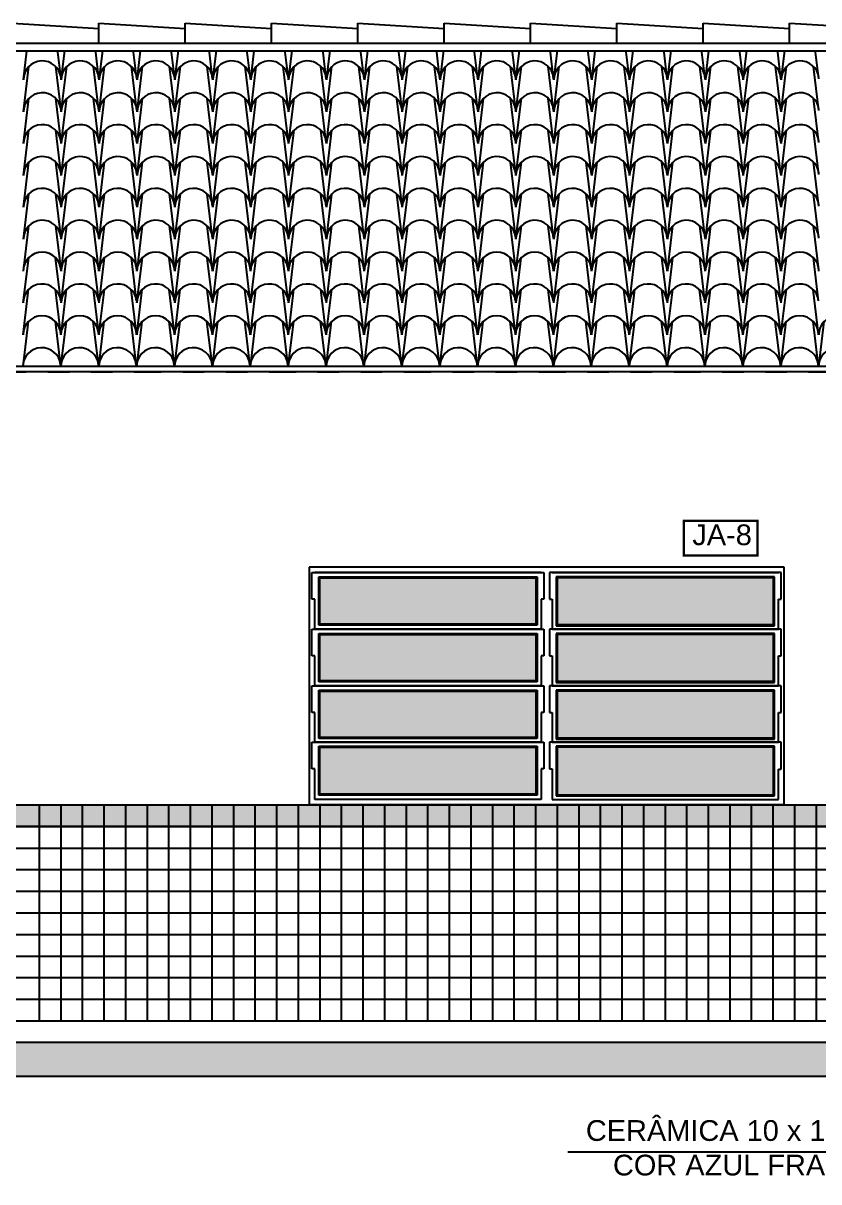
# Model space of a CAD drawing. Extents: x 183 to 373, y 23 to 105.
# Drawn here: x 244.71 to 248.4, y 56.43 to 61.8 of the extents above; entities that cross this region are included whole.
import ezdxf

# ---------------------------------------------------------------- set-up
doc = ezdxf.new("R2010")
doc.units = 0
doc.header["$LTSCALE"] = 0.005
doc.linetypes.add('C5', pattern=[60, 50, -5, 0, -5])
doc.linetypes.add('TRAÇO-2PTOS_P', pattern=[0.625, 0.25, -0.125, 0, -0.125, 0, -0.125])
doc.layers.get('0').update_dxf_attribs({"linetype": 'CONTINUOUS'})
for name, color, linetype in [('01', 1, 'CONTINUOUS'), ('0_HATCH', 1, 'CONTINUOUS'), ('252', 252, 'CONTINUOUS'), ('A-01', 1, 'CONTINUOUS'), ('A-CHAO_FACHADA', 8, 'CONTINUOUS'), ('A-COTAS', 1, 'CONTINUOUS'), ('A-HACH', 1, 'CONTINUOUS'), ('ARQ-EXO-1_100', 251, 'C5'), ('ARQ-SMB-1_100', 1, 'CONTINUOUS'), ('ARQ-TXT-1_075', 2, 'CONTINUOUS'), ('BL-AR-TELHA 2', 2, 'CONTINUOUS'), ('TELHA', 3, 'CONTINUOUS')]:
    doc.layers.add(name, color=color, linetype=linetype)
doc.styles.add('ESC-50-A20', font='arial.ttf', dxfattribs={"height": 0.1})
doc.styles.add('FNDE Texto Cota 0025', font='verdana.ttf', dxfattribs={"height": 0.04})
doc.dimstyles.new('FNDE 1-0025', dxfattribs={"dimscale": 5, "dimtxt": 0.04, "dimasz": 0.01, "dimexe": 0.15, "dimexo": 0.15, "dimgap": 0.005, "dimtad": 1, "dimzin": 1, "dimdsep": 46, "dimtxsty": 'FNDE Texto Cota 0025', "dimblk": 'tic', "dimcen": 0.015, "dimdle": 0.15, "dimse1": 1, "dimse2": 1, "dimclrd": 251, "dimclre": 251, "dimclrt": 256, "dimaunit": 1, "dimadec": 3, "dimazin": 0, "dimtfac": 1, "dimtix": 1, "dimtmove": 2, "dimatfit": 3, "dimfxl": 0.15, "dimtvp": 1, "dimtolj": 1, "dimtzin": 0, "dimarcsym": 0})

# ---------------------------------------------------------------- blocks, each defined once
blk = doc.blocks.new('tic')
at = {"color": 251}
for p, q in [((-1, 0), (1, 0)), ((0, -1), (0, 1))]:
    blk.add_line(p, q, dxfattribs=at)
blk.add_line((-0.6, -0.6), (0.6, 0.6))

msp = doc.modelspace()

# ---------------------------------------------------------------- hatches: boundary and pattern name
at = {"layer": '0_HATCH'}
msp.add_hatch(color=160, dxfattribs=at).paths.add_polyline_path([(265.7723, 58.0804), (208.5873, 58.0804), (208.5873, 58.1804), (265.7723, 58.1804)])
at = {"layer": 'A-COTAS'}
h = msp.add_hatch(color=256, dxfattribs=at)
h.set_gradient(color1=(91, 91, 91), one_color=1, tint=1, name='INVHEMISPHERICAL')
h.paths.add_polyline_path([(246.0867, 59.2318), (246.0867, 59.0173), (247.0879, 59.0173), (247.0879, 59.2318)])
h.paths.add_polyline_path([(246.0867, 58.9693), (246.0867, 58.7548), (247.0879, 58.7548), (247.0879, 58.9693)])
h.paths.add_polyline_path([(246.0867, 58.7068), (246.0867, 58.4923), (247.0879, 58.4923), (247.0879, 58.7068)])
h.paths.add_polyline_path([(246.0867, 58.4468), (246.0867, 58.2298), (247.0879, 58.2298), (247.0879, 58.4468)])
h.paths.add_polyline_path([(248.1879, 59.015), (248.1879, 59.2318), (247.1867, 59.2318), (247.1867, 59.015)])
h.paths.add_polyline_path([(248.1879, 58.7525), (248.1879, 58.9693), (247.1867, 58.9693), (247.1867, 58.7525)])
h.paths.add_polyline_path([(248.1879, 58.49), (248.1879, 58.7068), (247.1867, 58.7068), (247.1867, 58.49)])
h.paths.add_polyline_path([(247.1867, 58.4468), (247.1867, 58.2275), (248.1879, 58.2275), (248.1879, 58.4468)])
at = {"layer": 'A-HACH'}
msp.add_hatch(color=254, dxfattribs=at).paths.add_polyline_path([(206.7463, 57.0804), (206.7463, 56.9223), (267.1707, 56.9223), (267.1707, 57.0804)])

# ---------------------------------------------------------------- linework, layer by layer
at = {"layer": '01', "color": 251}
msp.add_line((208.5873, 58.0804, -6.6453), (265.7723, 58.0804, -6.6453), dxfattribs=at)
at = {"layer": '252'}
for p, q in [((244.7873, 57.1804, 16.6132), (244.7873, 58.1804, 16.6132)), ((244.8873, 57.1804, 16.6132), (244.8873, 58.1804, 16.6132)), ((244.9873, 57.1804, 16.6132), (244.9873, 58.1804, 16.6132)), ((245.0873, 57.1804, 16.6132), (245.0873, 58.1804, 16.6132)), ((245.1873, 57.1804, 16.6132), (245.1873, 58.1804, 16.6132)), ((245.2873, 57.1804, 16.6132), (245.2873, 58.1804, 16.6132)), ((245.3873, 57.1804, 16.6132), (245.3873, 58.1804, 16.6132)), ((245.4873, 57.1804, 16.6132), (245.4873, 58.1804, 16.6132)), ((245.5873, 57.1804, 16.6132), (245.5873, 58.1804, 16.6132)), ((245.6873, 57.1804, 16.6132), (245.6873, 58.1804, 16.6132)), ((245.7873, 57.1804, 16.6132), (245.7873, 58.1804, 16.6132)), ((245.8873, 57.1804, 16.6132), (245.8873, 58.1804, 16.6132)), ((245.8873, 57.1804, 16.6132), (245.8873, 58.1804, 16.6132)), ((245.9873, 57.1804, 16.6132), (245.9873, 58.1804, 16.6132)), ((246.0873, 57.1804, 16.6132), (246.0873, 58.1804, 16.6132)), ((246.1873, 57.1804, 16.6132), (246.1873, 58.1804, 16.6132)), ((246.2873, 57.1804, 16.6132), (246.2873, 58.1804, 16.6132)), ((246.3873, 57.1804, 16.6132), (246.3873, 58.1804, 16.6132)), ((246.4873, 57.1804, 16.6132), (246.4873, 58.1804, 16.6132)), ((246.5873, 57.1804, 16.6132), (246.5873, 58.1804, 16.6132)), ((246.6873, 57.1804, 16.6132), (246.6873, 58.1804, 16.6132)), ((246.7873, 57.1804, 16.6132), (246.7873, 58.1804, 16.6132)), ((246.8873, 57.1804, 16.6132), (246.8873, 58.1804, 16.6132)), ((246.9873, 57.1804, 16.6132), (246.9873, 58.1804, 16.6132)), ((246.9873, 57.1804, 16.6132), (246.9873, 58.1804, 16.6132)), ((247.0873, 57.1804, 16.6132), (247.0873, 58.1804, 16.6132)), ((247.1873, 57.1804, 16.6132), (247.1873, 58.1804, 16.6132)), ((247.2873, 57.1804, 16.6132), (247.2873, 58.1804, 16.6132)), ((247.2873, 57.1804, 16.6132), (247.2873, 58.1804, 16.6132)), ((247.3873, 57.1804, 16.6132), (247.3873, 58.1804, 16.6132)), ((247.4873, 57.1804, 16.6132), (247.4873, 58.1804, 16.6132)), ((247.5873, 57.1804, 16.6132), (247.5873, 58.1804, 16.6132)), ((247.6873, 57.1804, 16.6132), (247.6873, 58.1804, 16.6132)), ((247.7873, 57.1804, 16.6132), (247.7873, 58.1804, 16.6132)), ((247.8873, 57.1804, 16.6132), (247.8873, 58.1804, 16.6132)), ((247.9873, 57.1804, 16.6132), (247.9873, 58.1804, 16.6132)), ((248.0873, 57.1804, 16.6132), (248.0873, 58.1804, 16.6132)), ((248.1873, 57.1804, 16.6132), (248.1873, 58.1804, 16.6132)), ((248.2873, 57.1804, 16.6132), (248.2873, 58.1804, 16.6132)), ((248.3873, 57.1804, 16.6132), (248.3873, 58.1804, 16.6132)), ((208.5873, 57.9804, 3.3226), (265.7723, 57.9804, -3.3226)), ((208.5873, 57.8804, 3.3226), (265.7723, 57.8804, -3.3226)), ((208.5873, 57.7804, 3.3226), (265.7723, 57.7804, -3.3226)), ((208.5873, 57.6804, 3.3226), (265.7723, 57.6804, -3.3226)), ((208.5873, 57.5804, 3.3226), (265.7723, 57.5804, -3.3226)), ((208.5873, 57.4804, 3.3226), (265.7723, 57.4804, -3.3226)), ((208.5873, 57.3804, 3.3226), (265.7723, 57.3804, -3.3226)), ((208.5873, 57.2804, 3.3226), (265.7723, 57.2804, -3.3226))]:
    msp.add_line(p, q, dxfattribs=at)
at = {"layer": '252', "linetype": 'Continuous', "elevation": 3.3226}
msp.add_lwpolyline([(265.7723, 58.0804), (208.5873, 58.0804), (208.5873, 58.1804), (265.7723, 58.1804)], close=True, dxfattribs=at)
at = {"layer": 'A-01', "color": 3}
for p, q in [((244.6621, 61.7999), (245.0621, 61.7753)), ((245.0621, 61.7078), (245.0621, 61.7999)), ((245.0621, 61.7999), (245.4621, 61.7753)), ((245.4621, 61.7078), (245.4621, 61.7999)), ((245.4621, 61.7999), (245.8621, 61.7753)), ((245.8621, 61.7078), (245.8621, 61.7999)), ((245.8621, 61.7999), (246.2621, 61.7753)), ((246.2621, 61.7078), (246.2621, 61.7999)), ((246.2621, 61.7999), (246.6621, 61.7753)), ((246.6621, 61.7078), (246.6621, 61.7999)), ((246.6621, 61.7999), (247.0621, 61.7753)), ((247.0621, 61.7078), (247.0621, 61.7999)), ((247.0621, 61.7999), (247.4621, 61.7753)), ((247.4621, 61.7078), (247.4621, 61.7999)), ((247.4621, 61.7999), (247.8621, 61.7753)), ((247.8621, 61.7078), (247.8621, 61.7999)), ((247.8621, 61.7999), (248.2621, 61.7753)), ((248.2621, 61.7078), (248.2621, 61.7999)), ((248.2621, 61.7999), (248.6621, 61.7753)), ((212.5123, 61.7078), (261.8473, 61.7078)), ((212.5123, 61.6717), (261.8473, 61.6717))]:
    msp.add_line(p, q, dxfattribs=at)
at = {"layer": 'A-01', "color": 5}
msp.add_line((207.9873, 57.1804), (266.3723, 57.1804), dxfattribs=at)
at = {"layer": 'A-01', "color": 8}
msp.add_line((267.1707, 56.9223), (206.7463, 56.9223), dxfattribs=at)
at = {"layer": 'A-CHAO_FACHADA', "color": 6}
msp.add_line((267.1707, 57.0804), (206.7463, 57.0804), dxfattribs=at)
at = {"layer": 'A-COTAS'}
for p, q in [((248.2373, 59.2812), (246.0373, 59.2812)), ((246.0373, 59.2812), (246.0373, 58.1812)), ((246.05, 59.2558), (247.1246, 59.2558)), ((246.05, 59.1323), (246.05, 59.2558)), ((247.1119, 59.2558), (246.0627, 59.2558)), ((246.0817, 59.2368), (247.0929, 59.2368)), ((246.0817, 59.0123), (246.0817, 59.2368)), ((246.0867, 59.2318), (247.0879, 59.2318)), ((246.0867, 59.0173), (246.0867, 59.2318)), ((247.0879, 59.2318), (247.0879, 59.0173)), ((247.0929, 59.2368), (247.0929, 59.0123)), ((247.1246, 59.2558), (247.1246, 59.1323)), ((248.2246, 59.2558), (247.15, 59.2558)), ((247.15, 59.2558), (247.15, 59.1323)), ((247.1627, 59.2558), (248.2119, 59.2558)), ((248.1929, 59.2368), (247.1817, 59.2368)), ((247.1817, 59.2368), (247.1817, 59.01)), ((248.1879, 59.2318), (247.1867, 59.2318)), ((247.1867, 59.2318), (247.1867, 59.015)), ((248.1879, 59.015), (248.1879, 59.2318)), ((248.1929, 59.01), (248.1929, 59.2368)), ((248.2246, 59.1325), (248.2246, 59.2558)), ((248.2373, 58.1812), (248.2373, 59.2812)), ((246.0627, 59.1323), (246.05, 59.1323)), ((246.0627, 58.9933), (246.0627, 59.1323)), ((247.1246, 59.1323), (247.1119, 59.1323)), ((247.1119, 59.1323), (247.1119, 58.9933)), ((247.15, 59.1323), (247.1627, 59.1323)), ((247.1627, 59.1323), (247.1627, 58.9933)), ((248.2119, 58.9933), (248.2119, 59.1325)), ((248.2119, 59.1325), (248.2246, 59.1325)), ((247.0879, 59.0173), (246.0867, 59.0173)), ((246.05, 58.9933), (247.1246, 58.9933)), ((246.05, 58.8698), (246.05, 58.9933)), ((247.1119, 58.9933), (246.0627, 58.9933)), ((247.1119, 58.9933), (246.0627, 58.9933)), ((247.0929, 59.0123), (246.0817, 59.0123)), ((246.0817, 58.9743), (247.0929, 58.9743)), ((246.0817, 58.7498), (246.0817, 58.9743)), ((246.0867, 58.9693), (247.0879, 58.9693)), ((246.0867, 58.7548), (246.0867, 58.9693)), ((247.0879, 58.9693), (247.0879, 58.7548)), ((247.0929, 58.9743), (247.0929, 58.7498)), ((247.1246, 58.9933), (247.1246, 58.8698)), ((248.2246, 58.9933), (247.15, 58.9933)), ((247.15, 58.9933), (247.15, 58.8698)), ((247.1627, 58.9933), (248.2119, 58.9933)), ((247.1627, 58.9933), (248.2119, 58.9933)), ((247.1817, 59.01), (248.1929, 59.01)), ((248.1929, 58.9743), (247.1817, 58.9743)), ((247.1817, 58.9743), (247.1817, 58.7475)), ((247.1867, 59.015), (248.1879, 59.015)), ((248.1879, 58.9693), (247.1867, 58.9693)), ((247.1867, 58.9693), (247.1867, 58.7525)), ((248.1879, 58.7525), (248.1879, 58.9693)), ((248.1929, 58.7475), (248.1929, 58.9743)), ((248.2246, 58.87), (248.2246, 58.9933)), ((246.0627, 58.8698), (246.05, 58.8698)), ((246.0627, 58.7308), (246.0627, 58.8698)), ((247.1246, 58.8698), (247.1119, 58.8698)), ((247.1119, 58.8698), (247.1119, 58.7308)), ((247.15, 58.8698), (247.1627, 58.8698)), ((247.1627, 58.8698), (247.1627, 58.7308)), ((248.2119, 58.7308), (248.2119, 58.87)), ((248.2119, 58.87), (248.2246, 58.87)), ((247.0929, 58.7498), (246.0817, 58.7498)), ((247.0879, 58.7548), (246.0867, 58.7548)), ((247.1817, 58.7475), (248.1929, 58.7475)), ((247.1867, 58.7525), (248.1879, 58.7525)), ((246.05, 58.7308), (247.1246, 58.7308)), ((246.05, 58.6073), (246.05, 58.7308)), ((247.1119, 58.7308), (246.0627, 58.7308)), ((247.1119, 58.7308), (246.0627, 58.7308)), ((246.0817, 58.7118), (247.0929, 58.7118)), ((246.0817, 58.4873), (246.0817, 58.7118)), ((246.0867, 58.7068), (247.0879, 58.7068)), ((246.0867, 58.4923), (246.0867, 58.7068)), ((247.0879, 58.7068), (247.0879, 58.4923)), ((247.0929, 58.7118), (247.0929, 58.4873)), ((247.1246, 58.7308), (247.1246, 58.6073)), ((248.2246, 58.7308), (247.15, 58.7308)), ((247.15, 58.7308), (247.15, 58.6073)), ((247.1627, 58.7308), (248.2119, 58.7308)), ((247.1627, 58.7308), (248.2119, 58.7308)), ((248.1929, 58.7118), (247.1817, 58.7118)), ((247.1817, 58.7118), (247.1817, 58.485)), ((248.1879, 58.7068), (247.1867, 58.7068)), ((247.1867, 58.7068), (247.1867, 58.49)), ((248.1879, 58.49), (248.1879, 58.7068)), ((248.1929, 58.485), (248.1929, 58.7118)), ((248.2246, 58.6075), (248.2246, 58.7308)), ((246.0627, 58.6073), (246.05, 58.6073)), ((246.0627, 58.4708), (246.0627, 58.6073)), ((247.1246, 58.6073), (247.1119, 58.6073)), ((247.1119, 58.6073), (247.1119, 58.4708)), ((247.15, 58.6073), (247.1627, 58.6073)), ((247.1627, 58.6073), (247.1627, 58.4708)), ((248.2119, 58.4708), (248.2119, 58.6075)), ((248.2119, 58.6075), (248.2246, 58.6075)), ((247.0929, 58.4873), (246.0817, 58.4873)), ((247.0879, 58.4923), (246.0867, 58.4923)), ((247.1817, 58.485), (248.1929, 58.485)), ((247.1867, 58.49), (248.1879, 58.49)), ((246.05, 58.4708), (247.1246, 58.4708)), ((246.05, 58.3473), (246.05, 58.4708)), ((247.1119, 58.4708), (246.0627, 58.4708)), ((247.1119, 58.4708), (246.0627, 58.4708)), ((246.0817, 58.4518), (247.0929, 58.4518)), ((246.0817, 58.2248), (246.0817, 58.4518)), ((246.0867, 58.4468), (247.0879, 58.4468)), ((246.0867, 58.2298), (246.0867, 58.4468)), ((247.0879, 58.4468), (247.0879, 58.2298)), ((247.0929, 58.4518), (247.0929, 58.2248)), ((247.1246, 58.4708), (247.1246, 58.3473)), ((248.2246, 58.4708), (247.15, 58.4708)), ((247.15, 58.4708), (247.15, 58.3473)), ((247.1627, 58.4708), (248.2119, 58.4708)), ((247.1627, 58.4708), (248.2119, 58.4708)), ((248.1929, 58.4518), (247.1817, 58.4518)), ((247.1817, 58.4518), (247.1817, 58.2225)), ((248.1879, 58.4468), (247.1867, 58.4468)), ((247.1867, 58.4468), (247.1867, 58.2275)), ((248.1879, 58.2275), (248.1879, 58.4468)), ((248.1929, 58.2225), (248.1929, 58.4518)), ((248.2246, 58.345), (248.2246, 58.4708)), ((246.0627, 58.3473), (246.05, 58.3473)), ((246.0627, 58.2058), (246.0627, 58.3473)), ((247.1246, 58.3473), (247.1119, 58.3473)), ((247.1119, 58.3473), (247.1119, 58.2058)), ((247.15, 58.3473), (247.1627, 58.3473)), ((247.1627, 58.3473), (247.1627, 58.2058)), ((248.2119, 58.2058), (248.2119, 58.345)), ((248.2119, 58.345), (248.2246, 58.345)), ((247.0929, 58.2248), (246.0817, 58.2248)), ((247.0879, 58.2298), (246.0867, 58.2298)), ((247.1817, 58.2225), (248.1929, 58.2225)), ((247.1867, 58.2275), (248.1879, 58.2275)), ((248.2373, 58.1812), (246.0373, 58.1812)), ((247.1119, 58.2058), (246.0627, 58.2058)), ((247.1627, 58.2058), (248.2119, 58.2058))]:
    msp.add_line(p, q, dxfattribs=at)
at = {"layer": 'ARQ-EXO-1_100', "color": 252, "linetype": 'TRAÇO-2PTOS_P', "ltscale": 100}
for p, q in [((205.8509, 60.1854), (267.1957, 60.1854)), ((205.8509, 57.1804), (267.1957, 57.1804))]:
    msp.add_line(p, q, dxfattribs=at)
at = {"layer": 'ARQ-SMB-1_100', "color": 252, "ltscale": 10, "const_width": 0.0107}
msp.add_lwpolyline([(247.7736, 59.3357), (248.1146, 59.3357), (248.1146, 59.4957), (247.7736, 59.4957)], close=True, dxfattribs=at)
at = {"layer": 'BL-AR-TELHA 2'}
for p, q in [((244.7128, 61.5376), (244.7289, 61.6717)), ((244.8872, 61.5423), (244.8723, 61.6661)), ((244.8883, 61.5376), (244.9045, 61.6717)), ((245.0628, 61.5423), (245.0479, 61.6661)), ((245.0639, 61.5376), (245.0801, 61.6717)), ((245.2383, 61.5423), (245.2234, 61.6661)), ((245.2395, 61.5376), (245.2556, 61.6717)), ((245.4139, 61.5423), (245.399, 61.6661)), ((245.415, 61.5376), (245.4312, 61.6717)), ((245.5895, 61.5423), (245.5746, 61.6661)), ((245.5906, 61.5376), (245.6068, 61.6717)), ((245.765, 61.5423), (245.7501, 61.6661)), ((245.7662, 61.5376), (245.7823, 61.6717)), ((245.9406, 61.5423), (245.9257, 61.6661)), ((245.9418, 61.5376), (245.9579, 61.6717)), ((246.1162, 61.5423), (246.1013, 61.6661)), ((246.1173, 61.5376), (246.1335, 61.6717)), ((246.2918, 61.5423), (246.2769, 61.6661)), ((246.2929, 61.5376), (246.309, 61.6717)), ((246.4673, 61.5423), (246.4524, 61.6661)), ((246.4685, 61.5376), (246.4846, 61.6717)), ((246.6429, 61.5423), (246.628, 61.6661)), ((246.644, 61.5376), (246.6602, 61.6717)), ((246.8185, 61.5423), (246.8036, 61.6661)), ((246.8196, 61.5376), (246.8358, 61.6717)), ((246.994, 61.5423), (246.9791, 61.6661)), ((246.9952, 61.5376), (247.0113, 61.6717)), ((247.1696, 61.5423), (247.1547, 61.6661)), ((247.1707, 61.5376), (247.1869, 61.6717)), ((247.3452, 61.5423), (247.3303, 61.6661)), ((247.3463, 61.5376), (247.3625, 61.6717)), ((247.5207, 61.5423), (247.5058, 61.6661)), ((247.5219, 61.5376), (247.538, 61.6717)), ((247.6963, 61.5423), (247.6814, 61.6661)), ((247.6975, 61.5376), (247.7136, 61.6717)), ((247.8719, 61.5423), (247.857, 61.6661)), ((247.873, 61.5376), (247.8892, 61.6717)), ((248.0475, 61.5423), (248.0326, 61.6661)), ((248.0486, 61.5376), (248.0647, 61.6717)), ((248.223, 61.5423), (248.2081, 61.6661)), ((248.2242, 61.5376), (248.2403, 61.6717)), ((248.3986, 61.5423), (248.3837, 61.6661)), ((244.7128, 61.39), (244.7379, 61.599)), ((244.8872, 61.3948), (244.8626, 61.599)), ((244.8883, 61.39), (244.9135, 61.599)), ((245.0628, 61.3948), (245.0382, 61.599)), ((245.0639, 61.39), (245.0891, 61.599)), ((245.2383, 61.3948), (245.2138, 61.599)), ((245.2395, 61.39), (245.2646, 61.599)), ((245.4139, 61.3948), (245.3893, 61.599)), ((245.415, 61.39), (245.4402, 61.599)), ((245.5895, 61.3948), (245.5649, 61.599)), ((245.5906, 61.39), (245.6158, 61.599)), ((245.765, 61.3948), (245.7405, 61.599)), ((245.7662, 61.39), (245.7913, 61.599)), ((245.9406, 61.3948), (245.916, 61.599)), ((245.9418, 61.39), (245.9669, 61.599)), ((246.1162, 61.3948), (246.0916, 61.599)), ((246.1173, 61.39), (246.1425, 61.599)), ((246.2918, 61.3948), (246.2672, 61.599)), ((246.2929, 61.39), (246.318, 61.599)), ((246.4673, 61.3948), (246.4427, 61.599)), ((246.4685, 61.39), (246.4936, 61.599)), ((246.6429, 61.3948), (246.6183, 61.599)), ((246.644, 61.39), (246.6692, 61.599)), ((246.8185, 61.3948), (246.7939, 61.599)), ((246.8196, 61.39), (246.8448, 61.599)), ((246.994, 61.3948), (246.9695, 61.599)), ((246.9952, 61.39), (247.0203, 61.599)), ((247.1696, 61.3948), (247.145, 61.599)), ((247.1707, 61.39), (247.1959, 61.599)), ((247.3452, 61.3948), (247.3206, 61.599)), ((247.3463, 61.39), (247.3715, 61.599)), ((247.5207, 61.3948), (247.4962, 61.599)), ((247.5219, 61.39), (247.547, 61.599)), ((247.6963, 61.3948), (247.6717, 61.599)), ((247.6975, 61.39), (247.7226, 61.599)), ((247.8719, 61.3948), (247.8473, 61.599)), ((247.873, 61.39), (247.8982, 61.599)), ((248.0475, 61.3948), (248.0229, 61.599)), ((248.0486, 61.39), (248.0737, 61.599)), ((248.223, 61.3948), (248.1984, 61.599)), ((248.2242, 61.39), (248.2493, 61.599)), ((248.3986, 61.3948), (248.374, 61.599)), ((244.7128, 61.2425), (244.7379, 61.4514)), ((244.8872, 61.2472), (244.8626, 61.4514)), ((244.8883, 61.2425), (244.9135, 61.4514)), ((245.0628, 61.2472), (245.0382, 61.4514)), ((245.0639, 61.2425), (245.0891, 61.4514)), ((245.2383, 61.2472), (245.2138, 61.4514)), ((245.2395, 61.2425), (245.2646, 61.4514)), ((245.4139, 61.2472), (245.3893, 61.4514)), ((245.415, 61.2425), (245.4402, 61.4514)), ((245.5895, 61.2472), (245.5649, 61.4514)), ((245.5906, 61.2425), (245.6158, 61.4514)), ((245.765, 61.2472), (245.7405, 61.4514)), ((245.7662, 61.2425), (245.7913, 61.4514)), ((245.9406, 61.2472), (245.916, 61.4514)), ((245.9418, 61.2425), (245.9669, 61.4514)), ((246.1162, 61.2472), (246.0916, 61.4514)), ((246.1173, 61.2425), (246.1425, 61.4514)), ((246.2918, 61.2472), (246.2672, 61.4514)), ((246.2929, 61.2425), (246.318, 61.4514)), ((246.4673, 61.2472), (246.4427, 61.4514)), ((246.4685, 61.2425), (246.4936, 61.4514)), ((246.6429, 61.2472), (246.6183, 61.4514)), ((246.644, 61.2425), (246.6692, 61.4514)), ((246.8185, 61.2472), (246.7939, 61.4514)), ((246.8196, 61.2425), (246.8448, 61.4514)), ((246.994, 61.2472), (246.9695, 61.4514)), ((246.9952, 61.2425), (247.0203, 61.4514)), ((247.1696, 61.2472), (247.145, 61.4514)), ((247.1707, 61.2425), (247.1959, 61.4514)), ((247.3452, 61.2472), (247.3206, 61.4514)), ((247.3463, 61.2425), (247.3715, 61.4514)), ((247.5207, 61.2472), (247.4962, 61.4514)), ((247.5219, 61.2425), (247.547, 61.4514)), ((247.6963, 61.2472), (247.6717, 61.4514)), ((247.6975, 61.2425), (247.7226, 61.4514)), ((247.8719, 61.2472), (247.8473, 61.4514)), ((247.873, 61.2425), (247.8982, 61.4514)), ((248.0475, 61.2472), (248.0229, 61.4514)), ((248.0486, 61.2425), (248.0737, 61.4514)), ((248.223, 61.2472), (248.1984, 61.4514)), ((248.2242, 61.2425), (248.2493, 61.4514)), ((248.3986, 61.2472), (248.374, 61.4514)), ((244.7128, 61.0949), (244.7379, 61.3039)), ((244.8872, 61.0997), (244.8626, 61.3039)), ((244.8883, 61.0949), (244.9135, 61.3039)), ((245.0628, 61.0997), (245.0382, 61.3039)), ((245.0639, 61.0949), (245.0891, 61.3039)), ((245.2383, 61.0997), (245.2138, 61.3039)), ((245.2395, 61.0949), (245.2646, 61.3039)), ((245.4139, 61.0997), (245.3893, 61.3039)), ((245.415, 61.0949), (245.4402, 61.3039)), ((245.5895, 61.0997), (245.5649, 61.3039)), ((245.5906, 61.0949), (245.6158, 61.3039)), ((245.765, 61.0997), (245.7405, 61.3039)), ((245.7662, 61.0949), (245.7913, 61.3039)), ((245.9406, 61.0997), (245.916, 61.3039)), ((245.9418, 61.0949), (245.9669, 61.3039)), ((246.1162, 61.0997), (246.0916, 61.3039)), ((246.1173, 61.0949), (246.1425, 61.3039)), ((246.2918, 61.0997), (246.2672, 61.3039)), ((246.2929, 61.0949), (246.318, 61.3039)), ((246.4673, 61.0997), (246.4427, 61.3039)), ((246.4685, 61.0949), (246.4936, 61.3039)), ((246.6429, 61.0997), (246.6183, 61.3039)), ((246.644, 61.0949), (246.6692, 61.3039)), ((246.8185, 61.0997), (246.7939, 61.3039)), ((246.8196, 61.0949), (246.8448, 61.3039)), ((246.994, 61.0997), (246.9695, 61.3039)), ((246.9952, 61.0949), (247.0203, 61.3039)), ((247.1696, 61.0997), (247.145, 61.3039)), ((247.1707, 61.0949), (247.1959, 61.3039)), ((247.3452, 61.0997), (247.3206, 61.3039)), ((247.3463, 61.0949), (247.3715, 61.3039)), ((247.5207, 61.0997), (247.4962, 61.3039)), ((247.5219, 61.0949), (247.547, 61.3039)), ((247.6963, 61.0997), (247.6717, 61.3039)), ((247.6975, 61.0949), (247.7226, 61.3039)), ((247.8719, 61.0997), (247.8473, 61.3039)), ((247.873, 61.0949), (247.8982, 61.3039)), ((248.0475, 61.0997), (248.0229, 61.3039)), ((248.0486, 61.0949), (248.0737, 61.3039)), ((248.223, 61.0997), (248.1984, 61.3039)), ((248.2242, 61.0949), (248.2493, 61.3039)), ((248.3986, 61.0997), (248.374, 61.3039)), ((244.7128, 60.9474), (244.7379, 61.1563)), ((244.8872, 60.9521), (244.8626, 61.1563)), ((244.8883, 60.9474), (244.9135, 61.1563)), ((245.0628, 60.9521), (245.0382, 61.1563)), ((245.0639, 60.9474), (245.0891, 61.1563)), ((245.2383, 60.9521), (245.2138, 61.1563)), ((245.2395, 60.9474), (245.2646, 61.1563)), ((245.4139, 60.9521), (245.3893, 61.1563)), ((245.415, 60.9474), (245.4402, 61.1563)), ((245.5895, 60.9521), (245.5649, 61.1563)), ((245.5906, 60.9474), (245.6158, 61.1563)), ((245.765, 60.9521), (245.7405, 61.1563)), ((245.7662, 60.9474), (245.7913, 61.1563)), ((245.9406, 60.9521), (245.916, 61.1563)), ((245.9418, 60.9474), (245.9669, 61.1563)), ((246.1162, 60.9521), (246.0916, 61.1563)), ((246.1173, 60.9474), (246.1425, 61.1563)), ((246.2918, 60.9521), (246.2672, 61.1563)), ((246.2929, 60.9474), (246.318, 61.1563)), ((246.4673, 60.9521), (246.4427, 61.1563)), ((246.4685, 60.9474), (246.4936, 61.1563)), ((246.6429, 60.9521), (246.6183, 61.1563)), ((246.644, 60.9474), (246.6692, 61.1563)), ((246.8185, 60.9521), (246.7939, 61.1563)), ((246.8196, 60.9474), (246.8448, 61.1563)), ((246.994, 60.9521), (246.9695, 61.1563)), ((246.9952, 60.9474), (247.0203, 61.1563)), ((247.1696, 60.9521), (247.145, 61.1563)), ((247.1707, 60.9474), (247.1959, 61.1563)), ((247.3452, 60.9521), (247.3206, 61.1563)), ((247.3463, 60.9474), (247.3715, 61.1563)), ((247.5207, 60.9521), (247.4962, 61.1563)), ((247.5219, 60.9474), (247.547, 61.1563)), ((247.6963, 60.9521), (247.6717, 61.1563)), ((247.6975, 60.9474), (247.7226, 61.1563)), ((247.8719, 60.9521), (247.8473, 61.1563)), ((247.873, 60.9474), (247.8982, 61.1563)), ((248.0475, 60.9521), (248.0229, 61.1563)), ((248.0486, 60.9474), (248.0737, 61.1563)), ((248.223, 60.9521), (248.1984, 61.1563)), ((248.2242, 60.9474), (248.2493, 61.1563)), ((248.3986, 60.9521), (248.374, 61.1563)), ((244.7128, 60.7998), (244.7379, 61.0088)), ((244.8872, 60.8046), (244.8626, 61.0088)), ((244.8883, 60.7998), (244.9135, 61.0088)), ((245.0628, 60.8046), (245.0382, 61.0088)), ((245.0639, 60.7998), (245.0891, 61.0088)), ((245.2383, 60.8046), (245.2138, 61.0088)), ((245.2395, 60.7998), (245.2646, 61.0088)), ((245.4139, 60.8046), (245.3893, 61.0088)), ((245.415, 60.7998), (245.4402, 61.0088)), ((245.5895, 60.8046), (245.5649, 61.0088)), ((245.5906, 60.7998), (245.6158, 61.0088)), ((245.765, 60.8046), (245.7405, 61.0088)), ((245.7662, 60.7998), (245.7913, 61.0088)), ((245.9406, 60.8046), (245.916, 61.0088)), ((245.9418, 60.7998), (245.9669, 61.0088)), ((246.1162, 60.8046), (246.0916, 61.0088)), ((246.1173, 60.7998), (246.1425, 61.0088)), ((246.2918, 60.8046), (246.2672, 61.0088)), ((246.2929, 60.7998), (246.318, 61.0088)), ((246.4673, 60.8046), (246.4427, 61.0088)), ((246.4685, 60.7998), (246.4936, 61.0088)), ((246.6429, 60.8046), (246.6183, 61.0088)), ((246.644, 60.7998), (246.6692, 61.0088)), ((246.8185, 60.8046), (246.7939, 61.0088)), ((246.8196, 60.7998), (246.8448, 61.0088)), ((246.994, 60.8046), (246.9695, 61.0088)), ((246.9952, 60.7998), (247.0203, 61.0088)), ((247.1696, 60.8046), (247.145, 61.0088)), ((247.1707, 60.7998), (247.1959, 61.0088)), ((247.3452, 60.8046), (247.3206, 61.0088)), ((247.3463, 60.7998), (247.3715, 61.0088)), ((247.5207, 60.8046), (247.4962, 61.0088)), ((247.5219, 60.7998), (247.547, 61.0088)), ((247.6963, 60.8046), (247.6717, 61.0088)), ((247.6975, 60.7998), (247.7226, 61.0088)), ((247.8719, 60.8046), (247.8473, 61.0088)), ((247.873, 60.7998), (247.8982, 61.0088)), ((248.0475, 60.8046), (248.0229, 61.0088)), ((248.0486, 60.7998), (248.0737, 61.0088)), ((248.223, 60.8046), (248.1984, 61.0088)), ((248.2242, 60.7998), (248.2493, 61.0088)), ((248.3986, 60.8046), (248.374, 61.0088)), ((244.7128, 60.6523), (244.7379, 60.8612)), ((244.8872, 60.657), (244.8626, 60.8612)), ((244.8883, 60.6523), (244.9135, 60.8612)), ((245.0628, 60.657), (245.0382, 60.8612)), ((245.0639, 60.6523), (245.0891, 60.8612)), ((245.2383, 60.657), (245.2138, 60.8612)), ((245.2395, 60.6523), (245.2646, 60.8612)), ((245.4139, 60.657), (245.3893, 60.8612)), ((245.415, 60.6523), (245.4402, 60.8612)), ((245.5895, 60.657), (245.5649, 60.8612)), ((245.5906, 60.6523), (245.6158, 60.8612)), ((245.765, 60.657), (245.7405, 60.8612)), ((245.7662, 60.6523), (245.7913, 60.8612)), ((245.9406, 60.657), (245.916, 60.8612)), ((245.9418, 60.6523), (245.9669, 60.8612)), ((246.1162, 60.657), (246.0916, 60.8612)), ((246.1173, 60.6523), (246.1425, 60.8612)), ((246.2918, 60.657), (246.2672, 60.8612)), ((246.2929, 60.6523), (246.318, 60.8612)), ((246.4673, 60.657), (246.4427, 60.8612)), ((246.4685, 60.6523), (246.4936, 60.8612)), ((246.6429, 60.657), (246.6183, 60.8612)), ((246.644, 60.6523), (246.6692, 60.8612)), ((246.8185, 60.657), (246.7939, 60.8612)), ((246.8196, 60.6523), (246.8448, 60.8612)), ((246.994, 60.657), (246.9695, 60.8612)), ((246.9952, 60.6523), (247.0203, 60.8612)), ((247.1696, 60.657), (247.145, 60.8612)), ((247.1707, 60.6523), (247.1959, 60.8612)), ((247.3452, 60.657), (247.3206, 60.8612)), ((247.3463, 60.6523), (247.3715, 60.8612)), ((247.5207, 60.657), (247.4962, 60.8612)), ((247.5219, 60.6523), (247.547, 60.8612)), ((247.6963, 60.657), (247.6717, 60.8612)), ((247.6975, 60.6523), (247.7226, 60.8612)), ((247.8719, 60.657), (247.8473, 60.8612)), ((247.873, 60.6523), (247.8982, 60.8612)), ((248.0475, 60.657), (248.0229, 60.8612)), ((248.0486, 60.6523), (248.0737, 60.8612)), ((248.223, 60.657), (248.1984, 60.8612)), ((248.2242, 60.6523), (248.2493, 60.8612)), ((248.3986, 60.657), (248.374, 60.8612)), ((244.7122, 60.5047), (244.7373, 60.7137)), ((244.8861, 60.5142), (244.862, 60.7137)), ((244.8878, 60.5047), (244.9129, 60.7137)), ((245.0616, 60.5142), (245.0376, 60.7137)), ((245.0633, 60.5047), (245.0885, 60.7137)), ((245.2372, 60.5142), (245.2132, 60.7137)), ((245.2389, 60.5047), (245.2641, 60.7137)), ((245.4128, 60.5142), (245.3888, 60.7137)), ((245.4145, 60.5047), (245.4396, 60.7137)), ((245.5883, 60.5142), (245.5643, 60.7137)), ((245.59, 60.5047), (245.6152, 60.7137)), ((245.7639, 60.5142), (245.7399, 60.7137)), ((245.7656, 60.5047), (245.7908, 60.7137)), ((245.9395, 60.5142), (245.9155, 60.7137)), ((245.9412, 60.5047), (245.9663, 60.7137)), ((246.115, 60.5142), (246.091, 60.7137)), ((246.1168, 60.5047), (246.1419, 60.7137)), ((246.2906, 60.5142), (246.2666, 60.7137)), ((246.2923, 60.5047), (246.3175, 60.7137)), ((246.4662, 60.5142), (246.4422, 60.7137)), ((246.4679, 60.5047), (246.493, 60.7137)), ((246.6418, 60.5142), (246.6177, 60.7137)), ((246.6435, 60.5047), (246.6686, 60.7137)), ((246.8173, 60.5142), (246.7933, 60.7137)), ((246.819, 60.5047), (246.8442, 60.7137)), ((246.9929, 60.5142), (246.9689, 60.7137)), ((246.9946, 60.5047), (247.0198, 60.7137)), ((247.1685, 60.5142), (247.1445, 60.7137)), ((247.1702, 60.5047), (247.1953, 60.7137)), ((247.344, 60.5142), (247.32, 60.7137)), ((247.3457, 60.5047), (247.3709, 60.7137)), ((247.5196, 60.5142), (247.4956, 60.7137)), ((247.5213, 60.5047), (247.5465, 60.7137)), ((247.6952, 60.5142), (247.6712, 60.7137)), ((247.6969, 60.5047), (247.722, 60.7137)), ((247.8707, 60.5142), (247.8467, 60.7137)), ((247.8725, 60.5047), (247.8976, 60.7137)), ((248.0463, 60.5142), (248.0223, 60.7137)), ((248.048, 60.5047), (248.0732, 60.7137)), ((248.2219, 60.5142), (248.1979, 60.7137)), ((248.2236, 60.5047), (248.2487, 60.7137)), ((248.3975, 60.5142), (248.3734, 60.7137)), ((244.7116, 60.3572), (244.7368, 60.5661)), ((244.8861, 60.3619), (244.8615, 60.5661)), ((244.8872, 60.3572), (244.9123, 60.5661)), ((245.0616, 60.3619), (245.037, 60.5661)), ((245.0628, 60.3572), (245.0879, 60.5661)), ((245.2372, 60.3619), (245.2126, 60.5661)), ((245.2383, 60.3572), (245.2635, 60.5661)), ((245.4128, 60.3619), (245.3882, 60.5661)), ((245.4139, 60.3572), (245.4391, 60.5661)), ((245.5883, 60.3619), (245.5638, 60.5661)), ((245.5895, 60.3572), (245.6146, 60.5661)), ((245.7639, 60.3619), (245.7393, 60.5661)), ((245.765, 60.3572), (245.7902, 60.5661)), ((245.9395, 60.3619), (245.9149, 60.5661)), ((245.9406, 60.3572), (245.9658, 60.5661)), ((246.115, 60.3619), (246.0905, 60.5661)), ((246.1162, 60.3572), (246.1413, 60.5661)), ((246.2906, 60.3619), (246.266, 60.5661)), ((246.2918, 60.3572), (246.3169, 60.5661)), ((246.4662, 60.3619), (246.4416, 60.5661)), ((246.4673, 60.3572), (246.4925, 60.5661)), ((246.6418, 60.3619), (246.6172, 60.5661)), ((246.6429, 60.3572), (246.668, 60.5661)), ((246.8173, 60.3619), (246.7927, 60.5661)), ((246.8185, 60.3572), (246.8436, 60.5661)), ((246.9929, 60.3619), (246.9683, 60.5661)), ((246.994, 60.3572), (247.0192, 60.5661)), ((247.1685, 60.3619), (247.1439, 60.5661)), ((247.1696, 60.3572), (247.1948, 60.5661)), ((247.344, 60.3619), (247.3195, 60.5661)), ((247.3452, 60.3572), (247.3703, 60.5661)), ((247.5196, 60.3619), (247.495, 60.5661)), ((247.5207, 60.3572), (247.5459, 60.5661)), ((247.6952, 60.3619), (247.6706, 60.5661)), ((247.6963, 60.3572), (247.7215, 60.5661)), ((247.8707, 60.3619), (247.8462, 60.5661)), ((247.8719, 60.3572), (247.897, 60.5661)), ((248.0463, 60.3619), (248.0217, 60.5661)), ((248.0475, 60.3572), (248.0726, 60.5661)), ((248.2219, 60.3619), (248.1973, 60.5661)), ((248.223, 60.3572), (248.2482, 60.5661)), ((248.3975, 60.3619), (248.3729, 60.5661)), ((244.7111, 60.2096), (244.7362, 60.4186)), ((244.8861, 60.2096), (244.8609, 60.4186)), ((244.8866, 60.2096), (244.9118, 60.4186)), ((245.0616, 60.2096), (245.0365, 60.4186)), ((245.0622, 60.2096), (245.0873, 60.4186)), ((245.2372, 60.2096), (245.212, 60.4186)), ((245.2378, 60.2096), (245.2629, 60.4186)), ((245.4128, 60.2096), (245.3876, 60.4186)), ((245.4133, 60.2096), (245.4385, 60.4186)), ((245.5883, 60.2096), (245.5632, 60.4186)), ((245.5889, 60.2096), (245.6141, 60.4186)), ((245.7639, 60.2096), (245.7388, 60.4186)), ((245.7645, 60.2096), (245.7896, 60.4186)), ((245.9395, 60.2096), (245.9143, 60.4186)), ((245.94, 60.2096), (245.9652, 60.4186)), ((246.115, 60.2096), (246.0899, 60.4186)), ((246.1156, 60.2096), (246.1408, 60.4186)), ((246.2906, 60.2096), (246.2655, 60.4186)), ((246.2912, 60.2096), (246.3163, 60.4186)), ((246.4662, 60.2096), (246.441, 60.4186)), ((246.4668, 60.2096), (246.4919, 60.4186)), ((246.6418, 60.2096), (246.6166, 60.4186)), ((246.6423, 60.2096), (246.6675, 60.4186)), ((246.8173, 60.2096), (246.7922, 60.4186)), ((246.8179, 60.2096), (246.843, 60.4186)), ((246.9929, 60.2096), (246.9677, 60.4186)), ((246.9935, 60.2096), (247.0186, 60.4186)), ((247.1685, 60.2096), (247.1433, 60.4186)), ((247.169, 60.2096), (247.1942, 60.4186)), ((247.344, 60.2096), (247.3189, 60.4186)), ((247.3446, 60.2096), (247.3698, 60.4186)), ((247.5196, 60.2096), (247.4945, 60.4186)), ((247.5202, 60.2096), (247.5453, 60.4186)), ((247.6952, 60.2096), (247.67, 60.4186)), ((247.6957, 60.2096), (247.7209, 60.4186)), ((247.8707, 60.2096), (247.8456, 60.4186)), ((247.8713, 60.2096), (247.8965, 60.4186)), ((248.0463, 60.2096), (248.0212, 60.4186)), ((248.0469, 60.2096), (248.072, 60.4186)), ((248.2219, 60.2096), (248.1967, 60.4186)), ((248.2225, 60.2096), (248.2476, 60.4186)), ((248.3975, 60.2096), (248.3723, 60.4186)), ((248.398, 60.2096), (248.4232, 60.4186))]:
    msp.add_line(p, q, dxfattribs=at)
for centre, start in [((244.8003, 61.5376), 6.5419), ((244.9758, 61.5376), 6.5419), ((245.1514, 61.5376), 6.5419), ((245.327, 61.5376), 6.5419), ((245.5025, 61.5376), 6.5419), ((245.6781, 61.5376), 6.5419), ((245.8537, 61.5376), 6.5419), ((246.0293, 61.5376), 6.5419), ((246.2048, 61.5376), 6.5419), ((246.3804, 61.5376), 6.5419), ((246.556, 61.5376), 6.5419), ((246.7315, 61.5376), 6.5419), ((246.9071, 61.5376), 6.5419), ((247.0827, 61.5376), 6.5419), ((247.2582, 61.5376), 6.5419), ((247.4338, 61.5376), 6.5419), ((247.6094, 61.5376), 6.5419), ((247.785, 61.5376), 6.5419), ((247.9605, 61.5376), 6.5419), ((248.1361, 61.5376), 6.5419), ((248.3117, 61.5376), 6.5419), ((244.8003, 61.39), 6.5419), ((244.9758, 61.39), 6.5419), ((245.1514, 61.39), 6.5419), ((245.327, 61.39), 6.5419), ((245.5025, 61.39), 6.5419), ((245.6781, 61.39), 6.5419), ((245.8537, 61.39), 6.5419), ((246.0293, 61.39), 6.5419), ((246.2048, 61.39), 6.5419), ((246.3804, 61.39), 6.5419), ((246.556, 61.39), 6.5419), ((246.7315, 61.39), 6.5419), ((246.9071, 61.39), 6.5419), ((247.0827, 61.39), 6.5419), ((247.2582, 61.39), 6.5419), ((247.4338, 61.39), 6.5419), ((247.6094, 61.39), 6.5419), ((247.785, 61.39), 6.5419), ((247.9605, 61.39), 6.5419), ((248.1361, 61.39), 6.5419), ((248.3117, 61.39), 6.5419), ((244.8003, 61.2425), 6.5419), ((244.9758, 61.2425), 6.5419), ((245.1514, 61.2425), 6.5419), ((245.327, 61.2425), 6.5419), ((245.5025, 61.2425), 6.5419), ((245.6781, 61.2425), 6.5419), ((245.8537, 61.2425), 6.5419), ((246.0293, 61.2425), 6.5419), ((246.2048, 61.2425), 6.5419), ((246.3804, 61.2425), 6.5419), ((246.556, 61.2425), 6.5419), ((246.7315, 61.2425), 6.5419), ((246.9071, 61.2425), 6.5419), ((247.0827, 61.2425), 6.5419), ((247.2582, 61.2425), 6.5419), ((247.4338, 61.2425), 6.5419), ((247.6094, 61.2425), 6.5419), ((247.785, 61.2425), 6.5419), ((247.9605, 61.2425), 6.5419), ((248.1361, 61.2425), 6.5419), ((248.3117, 61.2425), 6.5419), ((244.8003, 61.0949), 6.5419), ((244.9758, 61.0949), 6.5419), ((245.1514, 61.0949), 6.5419), ((245.327, 61.0949), 6.5419), ((245.5025, 61.0949), 6.5419), ((245.6781, 61.0949), 6.5419), ((245.8537, 61.0949), 6.5419), ((246.0293, 61.0949), 6.5419), ((246.2048, 61.0949), 6.5419), ((246.3804, 61.0949), 6.5419), ((246.556, 61.0949), 6.5419), ((246.7315, 61.0949), 6.5419), ((246.9071, 61.0949), 6.5419), ((247.0827, 61.0949), 6.5419), ((247.2582, 61.0949), 6.5419), ((247.4338, 61.0949), 6.5419), ((247.6094, 61.0949), 6.5419), ((247.785, 61.0949), 6.5419), ((247.9605, 61.0949), 6.5419), ((248.1361, 61.0949), 6.5419), ((248.3117, 61.0949), 6.5419), ((244.8003, 60.9474), 6.5419), ((244.9758, 60.9474), 6.5419), ((245.1514, 60.9474), 6.5419), ((245.327, 60.9474), 6.5419), ((245.5025, 60.9474), 6.5419), ((245.6781, 60.9474), 6.5419), ((245.8537, 60.9474), 6.5419), ((246.0293, 60.9474), 6.5419), ((246.2048, 60.9474), 6.5419), ((246.3804, 60.9474), 6.5419), ((246.556, 60.9474), 6.5419), ((246.7315, 60.9474), 6.5419), ((246.9071, 60.9474), 6.5419), ((247.0827, 60.9474), 6.5419), ((247.2582, 60.9474), 6.5419), ((247.4338, 60.9474), 6.5419), ((247.6094, 60.9474), 6.5419), ((247.785, 60.9474), 6.5419), ((247.9605, 60.9474), 6.5419), ((248.1361, 60.9474), 6.5419), ((248.3117, 60.9474), 6.5419), ((244.8003, 60.7998), 6.5419), ((244.9758, 60.7998), 6.5419), ((245.1514, 60.7998), 6.5419), ((245.327, 60.7998), 6.5419), ((245.5025, 60.7998), 6.5419), ((245.6781, 60.7998), 6.5419), ((245.8537, 60.7998), 6.5419), ((246.0293, 60.7998), 6.5419), ((246.2048, 60.7998), 6.5419), ((246.3804, 60.7998), 6.5419), ((246.556, 60.7998), 6.5419), ((246.7315, 60.7998), 6.5419), ((246.9071, 60.7998), 6.5419), ((247.0827, 60.7998), 6.5419), ((247.2582, 60.7998), 6.5419), ((247.4338, 60.7998), 6.5419), ((247.6094, 60.7998), 6.5419), ((247.785, 60.7998), 6.5419), ((247.9605, 60.7998), 6.5419), ((248.1361, 60.7998), 6.5419), ((248.3117, 60.7998), 6.5419), ((244.7997, 60.6523), 0), ((244.9753, 60.6523), 0), ((245.1508, 60.6523), 0), ((245.3264, 60.6523), 0), ((245.502, 60.6523), 0), ((245.6775, 60.6523), 0), ((245.8531, 60.6523), 0), ((246.0287, 60.6523), 0), ((246.2043, 60.6523), 0), ((246.3798, 60.6523), 0), ((246.5554, 60.6523), 0), ((246.731, 60.6523), 0), ((246.9065, 60.6523), 0), ((247.0821, 60.6523), 0), ((247.2577, 60.6523), 0), ((247.4332, 60.6523), 0), ((247.6088, 60.6523), 0), ((247.7844, 60.6523), 0), ((247.96, 60.6523), 0), ((248.1355, 60.6523), 0), ((248.3111, 60.6523), 0), ((244.7991, 60.5047), 6.5419), ((244.9747, 60.5047), 6.5419), ((245.1503, 60.5047), 6.5419), ((245.3258, 60.5047), 6.5419), ((245.5014, 60.5047), 6.5419), ((245.677, 60.5047), 6.5419), ((245.8525, 60.5047), 6.5419), ((246.0281, 60.5047), 6.5419), ((246.2037, 60.5047), 6.5419), ((246.3793, 60.5047), 6.5419), ((246.5548, 60.5047), 6.5419), ((246.7304, 60.5047), 6.5419), ((246.906, 60.5047), 6.5419), ((247.0815, 60.5047), 6.5419), ((247.2571, 60.5047), 6.5419), ((247.4327, 60.5047), 6.5419), ((247.6082, 60.5047), 6.5419), ((247.7838, 60.5047), 6.5419), ((247.9594, 60.5047), 6.5419), ((248.135, 60.5047), 6.5419), ((248.3105, 60.5047), 6.5419), ((244.7986, 60.3572), 0), ((244.9741, 60.3572), 0), ((245.1497, 60.3572), 0), ((245.3253, 60.3572), 0), ((245.5008, 60.3572), 0), ((245.6764, 60.3572), 0), ((245.852, 60.3572), 0), ((246.0275, 60.3572), 0), ((246.2031, 60.3572), 0), ((246.3787, 60.3572), 0), ((246.5543, 60.3572), 0), ((246.7298, 60.3572), 0), ((246.9054, 60.3572), 0), ((247.081, 60.3572), 0), ((247.2565, 60.3572), 0), ((247.4321, 60.3572), 0), ((247.6077, 60.3572), 0), ((247.7832, 60.3572), 0), ((247.9588, 60.3572), 0), ((248.1344, 60.3572), 0), ((248.31, 60.3572), 0), ((248.4855, 60.3572), 0), ((244.798, 60.2096), 6.5419), ((244.9736, 60.2096), 6.5419), ((245.1491, 60.2096), 6.5419), ((245.3247, 60.2096), 6.5419), ((245.5003, 60.2096), 6.5419), ((245.6758, 60.2096), 6.5419), ((245.8514, 60.2096), 6.5419), ((246.027, 60.2096), 6.5419), ((246.2025, 60.2096), 6.5419), ((246.3781, 60.2096), 6.5419), ((246.5537, 60.2096), 6.5419), ((246.7293, 60.2096), 6.5419), ((246.9048, 60.2096), 6.5419), ((247.0804, 60.2096), 6.5419), ((247.256, 60.2096), 6.5419), ((247.4315, 60.2096), 6.5419), ((247.6071, 60.2096), 6.5419), ((247.7827, 60.2096), 6.5419), ((247.9582, 60.2096), 6.5419), ((248.1338, 60.2096), 6.5419), ((248.3094, 60.2096), 6.5419), ((248.485, 60.2096), 6.5419)]:
    msp.add_arc(centre, 0.0875, start, 180, dxfattribs=at)
at = {"layer": 'TELHA'}
for p, q in [((266.785, 60.2096), (207.5745, 60.2096)), ((266.7776, 60.1854), (207.5981, 60.1854))]:
    msp.add_line(p, q, dxfattribs=at)

# ---------------------------------------------------------------- texts
at = {"layer": 'ARQ-TXT-1_075', "insert": (246.8779, 56.7204), "char_height": 0.096, "width": 1.953113, "attachment_point": 1, "style": 'ESC-50-A20'}
msp.add_mtext('\\pi0.44115;CERÂMICA 10 x 10 cm \\P\\pi0.56668;COR AZUL FRANÇA', dxfattribs=at)
at = {"layer": 'ARQ-TXT-1_075', "style": 'ESC-50-A20'}
msp.add_attdef('JA-8', (247.8124, 59.3828), '', height=0.096, dxfattribs=at)

# ---------------------------------------------------------------- leaders
at = {"layer": 'ARQ-SMB-1_100'}
msp.add_leader([(248.843, 58.1513), (248.843, 56.5726), (247.236, 56.5726)], dimstyle='FNDE 1-0025', override={"dimtad": 0, "dimfxl": 0.025, "dimarcsym": 1}, dxfattribs=at)

doc.saveas('drawing.dxf')
